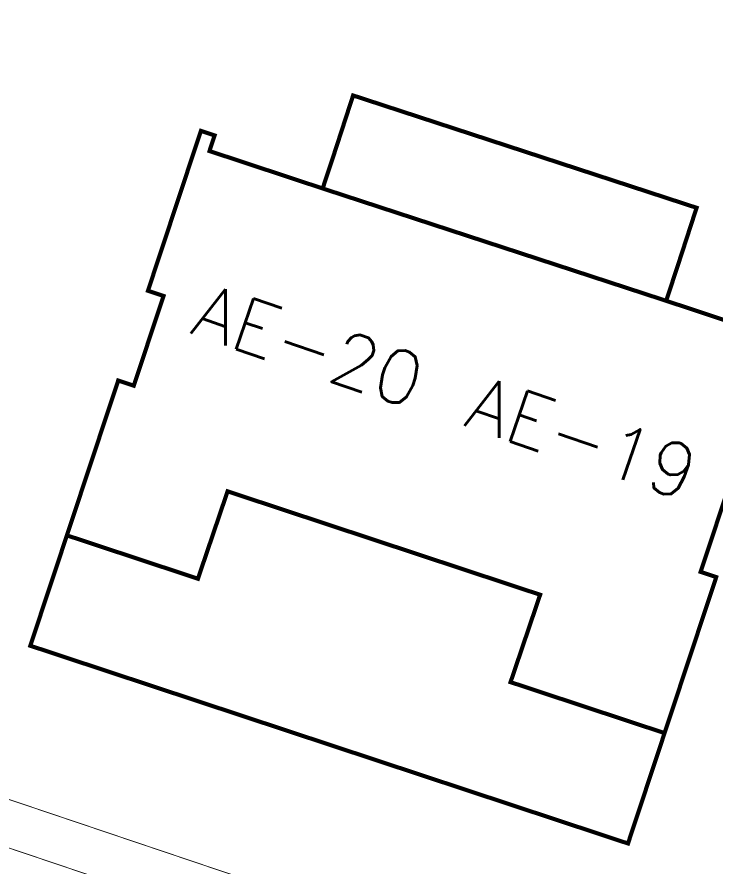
# Model space of a CAD drawing. Header units: inches. Extents: x 350994 to 353538, y 1581369 to 1583842.
# Drawn here: x 351455.23 to 351472.21, y 1583225.53 to 1583246.19 of the extents above; entities that cross this region are included whole.
import ezdxf
from ezdxf.enums import TextEntityAlignment as Align

# ---------------------------------------------------------------- set-up
doc = ezdxf.new("R2010")
doc.units = ezdxf.units.IN
doc.header["$MEASUREMENT"] = 0
for name, pattern in [('1', [0]), ('ACAD_ISO03W100', [30, 12, -18]), ('DASHDOTX2', [2, 1, -0.5, 0, -0.5])]:
    doc.linetypes.add(name, pattern=pattern)
for name, color, linetype in [('BOUNDARY', 5, 'Continuous'), ('BULDING', 5, '1'), ('CULVERT', 255, '1'), ('CW', 94, '1')]:
    doc.layers.add(name, color=color, linetype=linetype)
doc.styles.add('ROMANS', font='ROMANS.shx')

msp = doc.modelspace()

# ---------------------------------------------------------------- linework, layer by layer
at = {"layer": 'BOUNDARY', "lineweight": 5, "const_width": 0.1, "elevation": 100.418}
for points in [[(351472.579, 1583234.87), (351471.856, 1583232.687), (351472.236, 1583232.561), (351470.979, 1583228.764), (351470.979, 1583228.764), (351467.233, 1583230.004), (351467.953, 1583232.131), (351460.351, 1583234.648), (351459.63, 1583232.521), (351456.443, 1583233.576), (351456.443, 1583233.576), (351456.443, 1583233.576), (351456.443, 1583233.576), (351457.691, 1583237.345), (351458.07, 1583237.219), (351458.793, 1583239.403), (351458.414, 1583239.529), (351459.702, 1583243.421), (351460.036, 1583243.31), (351459.911, 1583242.93), (351462.664, 1583242.019), (351462.915, 1583242.778), (351463.404, 1583244.283), (351471.758, 1583241.549), (351471.269, 1583240.044), (351471.269, 1583240.044), (351471.018, 1583239.285), (351473.771, 1583238.373)], [(351462.664, 1583242.019), (351471.018, 1583239.285)]]:
    msp.add_lwpolyline(points, dxfattribs=at)
at = {"layer": 'CULVERT', "color": 250, "linetype": 'DASHDOTX2', "lineweight": 5, "ltscale": 2, "const_width": 0.02}
for points in [[(351567.114, 1583218.213), (351558.244, 1583191.154), (351387.534, 1583248.736), (351393.827, 1583272.769)], [(351564.207, 1583219.026), (351555.73, 1583193.167), (351389.414, 1583249.294), (351395.709, 1583272.041)]]:
    msp.add_lwpolyline(points, dxfattribs=at)
at = {"layer": 'CW', "linetype": 'ACAD_ISO03W100', "lineweight": 5, "ltscale": 0.1, "const_width": 0.1, "elevation": 100.418}
msp.add_lwpolyline([(351470.979, 1583228.764), (351470.09, 1583226.077), (351455.553, 1583230.89), (351456.443, 1583233.576)], dxfattribs=at)

# ---------------------------------------------------------------- texts
at = {"layer": 'BULDING', "color": 0, "linetype": 'Continuous', "lineweight": 9, "style": 'ROMANS'}
for s, p in [('AE-20', (351462.327, 1583238.19, -8.051)), ('AE-19', (351468.986, 1583235.945, -8.051))]:
    msp.add_text(s, height=1.3, rotation=341.0931, dxfattribs=at).set_placement(p, align=Align.MIDDLE_CENTER)

doc.saveas('drawing.dxf')
